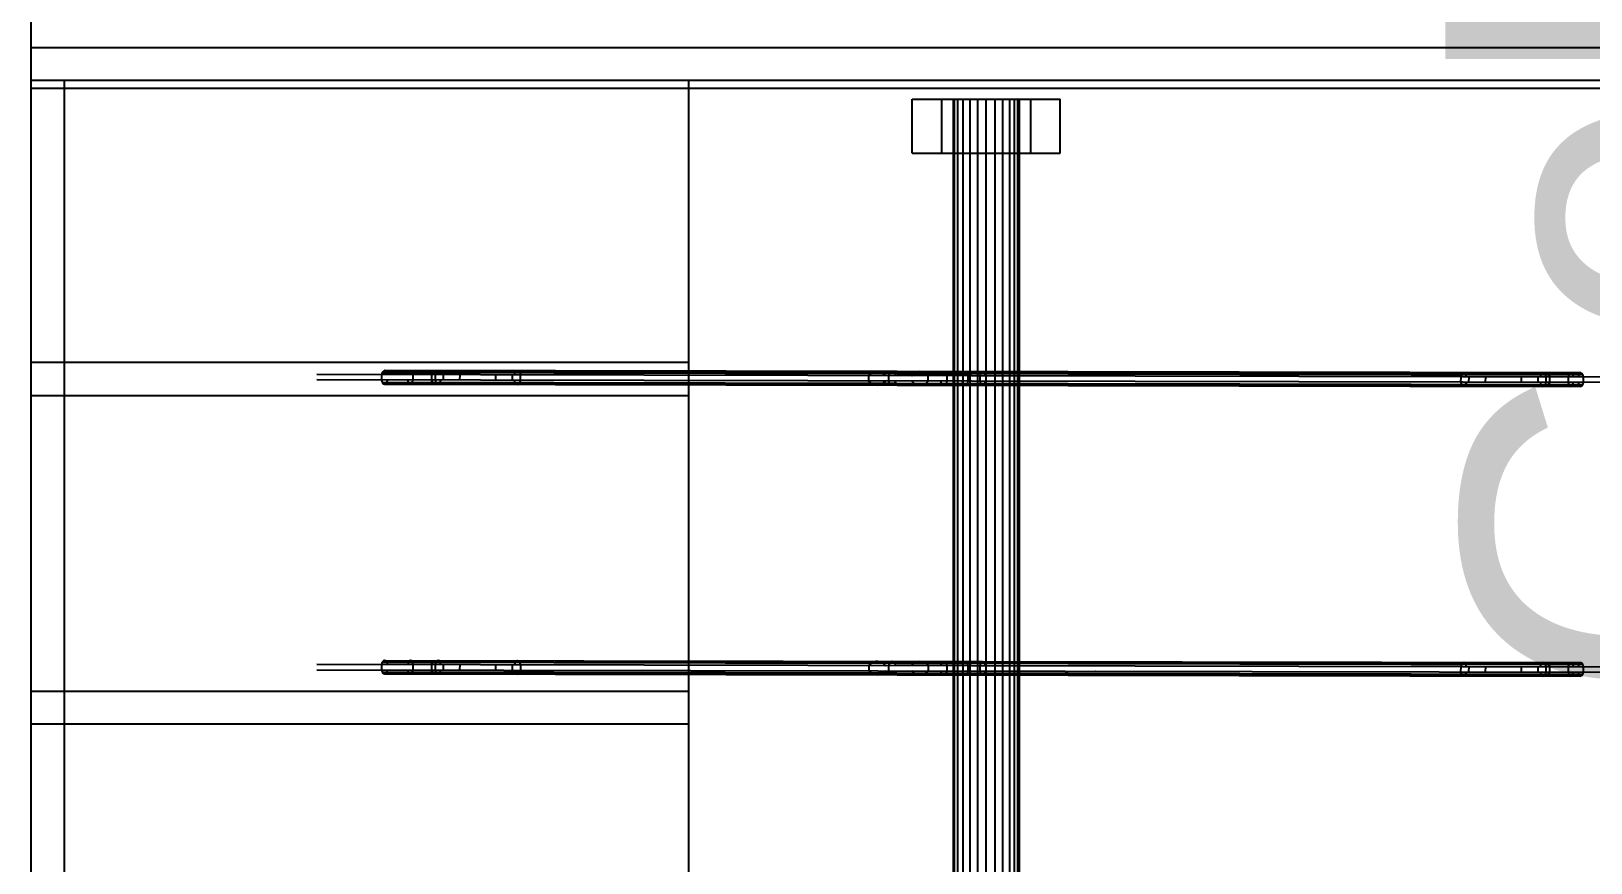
# Model space of a CAD drawing. Header units: inches. Extents: x 0 to 54693, y 0 to 31146.
# Drawn here: x 50653.2 to 51127.7, y 16095.1 to 16347.9 of the extents above; entities that cross this region are included whole.
import ezdxf

# ---------------------------------------------------------------- set-up
doc = ezdxf.new("R2010")
doc.units = ezdxf.units.IN
doc.header["$MEASUREMENT"] = 0
doc.layers.add('Added', color=3, linetype='Continuous')
doc.styles.get("Standard").update_dxf_attribs({"font": 'arial.ttf'})

msp = doc.modelspace()

# ---------------------------------------------------------------- linework, layer by layer
at = {"layer": 'Added', "linetype": 'Continuous', "lineweight": -2, "ltscale": 0.18}
for p, q in [((50653.23, 13843.54), (50653.23, 18243.35)), ((50653.23, 16342.94), (51253.23, 16342.94)), ((51253.23, 16332.94), (50653.23, 16332.94)), ((51234.23, 16330.53), (50653.23, 16330.53)), ((50663.23, 16332.94), (50663.23, 15353.24)), ((50853.23, 16332.94), (50853.23, 15353.24)), ((50921.23, 16310.87), (50921.23, 16327.32)), ((50921.23, 16327.32), (50966.23, 16327.32)), ((50930.23, 16310.87), (50930.23, 16327.32)), ((50933.73, 16327.32), (50933.73, 15373.18)), ((50934.07, 15373.18), (50934.07, 16327.32)), ((50935.07, 15373.18), (50935.07, 16327.32)), ((50936.66, 16327.32), (50936.66, 15373.18)), ((50938.73, 16327.32), (50938.73, 15373.18)), ((50941.14, 16327.32), (50941.14, 15373.18)), ((50943.73, 15373.18), (50943.73, 16327.32)), ((50946.32, 16327.32), (50946.32, 15373.18)), ((50948.73, 16327.32), (50948.73, 15373.18)), ((50950.8, 16327.32), (50950.8, 15373.18)), ((50952.39, 15373.18), (50952.39, 16327.32)), ((50953.39, 15373.18), (50953.39, 16327.32)), ((50953.73, 16327.32), (50953.73, 15373.18)), ((50957.23, 16327.32), (50957.23, 16310.87)), ((50966.23, 16310.87), (50966.23, 16327.32)), ((50921.23, 16310.87), (50966.23, 16310.87)), ((50853.23, 16247.21), (50653.23, 16247.21)), ((50760.75, 16244.73), (50760.36, 16244.58)), ((51124.64, 16244.04), (50760.75, 16244.73)), ((50761.13, 16244.58), (50760.75, 16244.73)), ((50768.58, 16244.71), (50768.25, 16244.56)), ((50768.9, 16244.56), (50768.58, 16244.71)), ((50775.13, 16244.55), (50775.17, 16244.7)), ((50775.17, 16244.7), (50775.2, 16244.55)), ((50776.99, 16244.7), (50776.63, 16244.55)), ((50777.35, 16244.55), (50776.99, 16244.7)), ((50801.18, 16244.65), (50800.82, 16244.5)), ((50801.18, 16244.65), (50801.54, 16244.5)), ((51150.06, 16241.12), (50740.08, 16241.89)), ((51150.07, 16242.76), (50740.09, 16243.53)), ((50759.77, 16243.49), (50759.76, 16241.85)), ((50759.76, 16241.85), (50760, 16241.2)), ((50760.02, 16244.15), (50759.77, 16243.49)), ((50760, 16241.2), (51125.22, 16240.51)), ((50760, 16241.2), (50760.34, 16240.76)), ((50760.36, 16244.58), (50760.02, 16244.15)), ((50760.02, 16244.15), (51125.23, 16243.46)), ((50760.34, 16240.76), (51124.94, 16240.08)), ((50760.34, 16240.76), (50760.72, 16240.61)), ((50760.36, 16244.58), (51124.96, 16243.89)), ((50760.72, 16240.61), (50761.11, 16240.76)), ((50760.72, 16240.61), (51124.62, 16239.93)), ((50761.11, 16240.76), (50761.45, 16241.19)), ((50761.47, 16244.15), (50761.13, 16244.58)), ((50761.45, 16241.19), (50761.7, 16241.85)), ((50761.71, 16243.49), (50761.47, 16244.15)), ((50767.75, 16241.83), (50767.95, 16241.18)), ((50767.97, 16244.13), (50767.76, 16243.48)), ((50767.95, 16241.18), (50768.23, 16240.75)), ((50768.25, 16244.56), (50767.97, 16244.13)), ((50768.23, 16240.75), (50768.56, 16240.6)), ((50768.56, 16240.6), (50768.88, 16240.75)), ((50768.88, 16240.75), (50769.17, 16241.18)), ((50769.18, 16244.13), (50768.9, 16244.56)), ((50769.17, 16241.18), (50769.38, 16241.83)), ((50769.38, 16243.48), (50769.18, 16244.13)), ((50769.38, 16241.83), (50769.38, 16243.48)), ((50775.07, 16241.82), (50775.08, 16243.47)), ((50775.09, 16241.17), (50775.07, 16241.82)), ((50775.08, 16243.47), (50775.1, 16244.12)), ((50775.11, 16240.74), (50775.09, 16241.17)), ((50775.1, 16244.12), (50775.13, 16244.55)), ((50775.15, 16240.59), (50775.11, 16240.74)), ((50775.18, 16240.74), (50775.15, 16240.59)), ((50775.21, 16241.17), (50775.18, 16240.74)), ((50775.2, 16244.55), (50775.23, 16244.12)), ((50775.23, 16241.82), (50775.21, 16241.17)), ((50775.23, 16244.12), (50775.24, 16243.47)), ((50776.08, 16243.46), (50776.07, 16241.82)), ((50776.07, 16241.82), (50776.3, 16241.16)), ((50776.31, 16244.12), (50776.08, 16243.46)), ((50776.3, 16241.16), (50776.61, 16240.73)), ((50776.63, 16244.55), (50776.31, 16244.12)), ((50776.61, 16240.73), (50776.97, 16240.58)), ((50776.97, 16240.58), (50777.33, 16240.73)), ((50777.33, 16240.73), (50777.65, 16241.16)), ((50777.67, 16244.12), (50777.35, 16244.55)), ((50777.65, 16241.16), (50777.88, 16241.82)), ((50777.89, 16243.46), (50777.67, 16244.12)), ((50778.61, 16241.81), (50778.61, 16243.46)), ((50783.58, 16243.45), (50783.57, 16241.81)), ((50794.57, 16241.78), (50794.58, 16243.43)), ((50799.54, 16243.42), (50799.53, 16241.78)), ((50800.48, 16241.12), (50800.26, 16241.77)), ((50800.27, 16243.42), (50800.5, 16244.07)), ((50800.48, 16241.12), (50800.8, 16240.69)), ((50800.5, 16244.07), (50800.82, 16244.5)), ((50800.8, 16240.69), (50801.16, 16240.54)), ((50801.16, 16240.54), (50801.52, 16240.69)), ((50801.84, 16241.12), (50801.52, 16240.69)), ((50801.52, 16240.69), (50801.84, 16241.12)), ((50801.54, 16244.5), (50801.85, 16244.07)), ((50801.84, 16241.12), (50802.07, 16241.77)), ((50801.85, 16244.07), (50802.08, 16243.42)), ((50802.07, 16241.77), (50802.08, 16243.42)), ((50908.07, 16241.57), (50908.08, 16243.22)), ((50908.7, 16240.92), (50908.07, 16241.57)), ((50908.08, 16243.22), (50908.71, 16243.87)), ((50908.7, 16240.92), (50909.56, 16240.49)), ((50909.59, 16244.3), (50908.71, 16243.87)), ((50909.56, 16240.49), (50910.56, 16240.33)), ((50909.59, 16244.3), (50910.58, 16244.45)), ((50910.56, 16240.33), (50911.56, 16240.48)), ((50910.58, 16244.45), (50911.58, 16244.29)), ((50912.44, 16240.91), (50911.56, 16240.48)), ((50911.58, 16244.29), (50912.45, 16243.86)), ((50912.44, 16240.91), (50913.07, 16241.56)), ((50913.08, 16243.21), (50912.45, 16243.86)), ((50914.11, 16241.56), (50914.12, 16243.21)), ((50914.37, 16240.91), (50914.11, 16241.56)), ((50914.12, 16243.21), (50914.38, 16243.86)), ((50914.72, 16240.48), (50914.37, 16240.91)), ((50914.38, 16243.86), (50914.74, 16244.29)), ((50915.13, 16240.33), (50914.72, 16240.48)), ((50914.74, 16244.29), (50915.15, 16244.44)), ((50915.53, 16240.47), (50915.13, 16240.33)), ((50915.15, 16244.44), (50915.56, 16244.29)), ((50915.89, 16240.9), (50915.53, 16240.47)), ((50915.56, 16244.29), (50915.91, 16243.86)), ((50916.15, 16241.56), (50915.89, 16240.9)), ((50915.91, 16243.86), (50916.16, 16243.2)), ((50921.07, 16241.55), (50921.26, 16241.55)), ((50921.07, 16241.55), (50921.7, 16240.89)), ((50921.71, 16243.85), (50921.08, 16243.19)), ((50921.27, 16243.19), (50921.08, 16243.19)), ((50921.7, 16240.89), (50922.56, 16240.46)), ((50921.71, 16243.85), (50922.59, 16244.27)), ((50922.56, 16240.46), (50923.56, 16240.31)), ((50923.58, 16244.42), (50922.59, 16244.27)), ((50923.56, 16240.31), (50924.56, 16240.46)), ((50924.58, 16244.27), (50923.58, 16244.42)), ((50924.56, 16240.46), (50925.44, 16240.88)), ((50925.45, 16243.84), (50924.58, 16244.27)), ((50926.07, 16241.54), (50925.44, 16240.88)), ((50925.45, 16243.84), (50926.08, 16243.18)), ((50926.07, 16241.54), (50926.08, 16243.18)), ((50930.18, 16240.88), (50929.96, 16241.53)), ((50929.97, 16243.18), (50930.2, 16243.83)), ((50930.5, 16240.45), (50930.18, 16240.88)), ((50930.2, 16243.83), (50930.52, 16244.26)), ((50930.86, 16240.3), (50930.5, 16240.45)), ((50930.52, 16244.26), (50930.88, 16244.41)), ((50931.22, 16240.44), (50930.86, 16240.3)), ((50930.88, 16244.41), (50931.24, 16244.26)), ((50931.54, 16240.87), (50931.22, 16240.44)), ((50931.24, 16244.26), (50931.55, 16243.83)), ((50931.77, 16241.53), (50931.54, 16240.87)), ((50931.55, 16243.83), (50931.78, 16243.17)), ((50931.78, 16243.17), (50931.77, 16241.53)), ((50936.74, 16240.86), (50936.54, 16241.52)), ((50936.55, 16243.16), (50936.75, 16243.82)), ((50937.01, 16240.43), (50936.74, 16240.86)), ((50936.75, 16243.82), (50937.03, 16244.25)), ((50937.33, 16240.28), (50937.01, 16240.43)), ((50937.03, 16244.25), (50937.35, 16244.4)), ((50937.65, 16240.43), (50937.33, 16240.28)), ((50937.35, 16244.4), (50937.67, 16244.25)), ((50937.93, 16240.86), (50937.65, 16240.43)), ((50937.67, 16244.25), (50937.94, 16243.82)), ((50938.13, 16241.52), (50937.93, 16240.86)), ((50937.94, 16243.82), (50938.14, 16243.16)), ((50938.14, 16243.16), (50938.13, 16241.52)), ((50941.92, 16241.51), (50941.93, 16243.15)), ((50942.11, 16240.85), (50941.92, 16241.51)), ((50941.93, 16243.15), (50942.12, 16243.81)), ((50942.37, 16240.42), (50942.11, 16240.85)), ((50942.12, 16243.81), (50942.39, 16244.24)), ((50942.67, 16240.27), (50942.37, 16240.42)), ((50942.39, 16244.24), (50942.69, 16244.39)), ((50942.97, 16240.42), (50942.67, 16240.27)), ((50942.69, 16244.39), (50942.99, 16244.24)), ((50943.24, 16240.85), (50942.97, 16240.42)), ((50942.99, 16244.24), (50943.25, 16243.81)), ((50943.43, 16241.51), (50943.24, 16240.85)), ((50943.25, 16243.81), (50943.44, 16243.15)), ((51088.08, 16242.88), (51088.07, 16241.23)), ((51088.07, 16241.23), (51088.29, 16240.58)), ((51088.31, 16243.53), (51088.08, 16242.88)), ((51088.29, 16240.58), (51088.61, 16240.15)), ((51088.31, 16243.53), (51088.63, 16243.96)), ((51088.63, 16243.96), (51088.31, 16243.53)), ((51088.61, 16240.15), (51088.97, 16240)), ((51088.99, 16244.11), (51088.63, 16243.96)), ((51088.97, 16240), (51089.33, 16240.15)), ((51089.35, 16243.96), (51088.99, 16244.11)), ((51089.65, 16240.58), (51089.33, 16240.15)), ((51089.33, 16240.15), (51089.65, 16240.58)), ((51089.35, 16243.96), (51089.66, 16243.53)), ((51089.88, 16241.23), (51089.65, 16240.58)), ((51089.65, 16240.58), (51089.88, 16241.23)), ((51089.89, 16242.88), (51089.66, 16243.53)), ((51090.6, 16241.23), (51090.61, 16242.87)), ((51095.58, 16242.87), (51095.57, 16241.22)), ((51106.57, 16241.2), (51106.58, 16242.84)), ((51111.54, 16242.84), (51111.53, 16241.19)), ((51112.26, 16241.19), (51112.48, 16240.53)), ((51112.5, 16243.49), (51112.27, 16242.83)), ((51112.48, 16240.53), (51112.8, 16240.1)), ((51112.82, 16243.92), (51112.5, 16243.49)), ((51112.8, 16240.1), (51113.16, 16239.95)), ((51113.18, 16244.07), (51112.82, 16243.92)), ((51113.16, 16239.95), (51113.52, 16240.1)), ((51113.54, 16243.92), (51113.18, 16244.07)), ((51113.52, 16240.1), (51113.84, 16240.53)), ((51113.85, 16243.49), (51113.54, 16243.92)), ((51113.84, 16240.53), (51114.07, 16241.19)), ((51114.08, 16242.83), (51113.85, 16243.49)), ((51114.07, 16241.19), (51114.08, 16242.83)), ((51114.91, 16242.83), (51114.94, 16243.48)), ((51114.92, 16240.53), (51114.91, 16241.18)), ((51114.95, 16240.1), (51114.92, 16240.53)), ((51114.94, 16243.48), (51114.97, 16243.91)), ((51114.98, 16239.95), (51114.95, 16240.1)), ((51114.97, 16243.91), (51115, 16244.06)), ((51115.01, 16240.1), (51114.98, 16239.95)), ((51115, 16244.06), (51115.03, 16243.91)), ((51115.04, 16240.53), (51115.01, 16240.1)), ((51115.03, 16243.91), (51115.06, 16243.48)), ((51115.07, 16241.18), (51115.04, 16240.53)), ((51115.06, 16243.48), (51115.08, 16242.83)), ((51115.08, 16242.83), (51115.07, 16241.18)), ((51120.77, 16242.82), (51120.76, 16241.17)), ((51120.76, 16241.17), (51120.96, 16240.52)), ((51120.97, 16243.47), (51120.77, 16242.82)), ((51120.96, 16240.52), (51121.23, 16240.09)), ((51121.25, 16243.9), (51120.97, 16243.47)), ((51121.23, 16240.09), (51121.55, 16239.94)), ((51121.57, 16244.05), (51121.25, 16243.9)), ((51121.55, 16239.94), (51121.87, 16240.09)), ((51121.89, 16243.9), (51121.57, 16244.05)), ((51121.87, 16240.09), (51122.14, 16240.52)), ((51122.16, 16243.47), (51121.89, 16243.9)), ((51122.14, 16240.52), (51122.35, 16241.17)), ((51122.36, 16242.82), (51122.16, 16243.47)), ((51123.84, 16241.17), (51124.03, 16240.51)), ((51124.05, 16243.47), (51123.85, 16242.81)), ((51124.03, 16240.51), (51124.31, 16240.08)), ((51124.33, 16243.9), (51124.05, 16243.47)), ((51124.31, 16240.08), (51124.62, 16239.93)), ((51124.64, 16244.04), (51124.33, 16243.9)), ((51124.62, 16239.93), (51124.94, 16240.08)), ((51124.96, 16243.89), (51124.64, 16244.04)), ((51124.94, 16240.08), (51125.22, 16240.51)), ((51125.23, 16243.46), (51124.96, 16243.89)), ((51125.22, 16240.51), (51125.42, 16241.16)), ((51125.43, 16242.81), (51125.23, 16243.46)), ((51125.42, 16241.16), (51125.43, 16242.81)), ((50653.23, 16237.21), (50853.23, 16237.21)), ((50740.09, 16155.44), (51150.07, 16154.68)), ((50759.77, 16155.41), (50759.76, 16153.76)), ((50760.02, 16156.06), (50759.77, 16155.41)), ((50760.36, 16156.49), (50760.02, 16156.06)), ((50760.02, 16156.06), (51125.23, 16155.38)), ((50760.75, 16156.64), (50760.36, 16156.49)), ((51124.96, 16155.81), (50760.36, 16156.49)), ((50761.13, 16156.49), (50760.75, 16156.64)), ((50760.75, 16156.64), (51124.64, 16155.96)), ((50761.47, 16156.06), (50761.13, 16156.49)), ((50761.71, 16155.4), (50761.47, 16156.06)), ((50767.97, 16156.05), (50767.76, 16155.39)), ((50768.25, 16156.47), (50767.97, 16156.05)), ((50768.58, 16156.62), (50768.25, 16156.47)), ((50768.9, 16156.47), (50768.58, 16156.62)), ((50769.18, 16156.04), (50768.9, 16156.47)), ((50769.38, 16155.39), (50769.18, 16156.04)), ((50769.38, 16153.74), (50769.38, 16155.39)), ((50775.07, 16153.73), (50775.08, 16155.38)), ((50775.08, 16155.38), (50775.1, 16156.03)), ((50775.1, 16156.03), (50775.13, 16156.46)), ((50775.13, 16156.46), (50775.17, 16156.61)), ((50775.17, 16156.61), (50775.2, 16156.46)), ((50775.2, 16156.46), (50775.23, 16156.03)), ((50775.23, 16156.03), (50775.24, 16155.38)), ((50776.08, 16155.38), (50776.07, 16153.73)), ((50776.31, 16156.03), (50776.08, 16155.38)), ((50776.63, 16156.46), (50776.31, 16156.03)), ((50776.99, 16156.61), (50776.63, 16156.46)), ((50777.35, 16156.46), (50776.99, 16156.61)), ((50777.67, 16156.03), (50777.35, 16156.46)), ((50777.89, 16155.37), (50777.67, 16156.03)), ((50778.61, 16153.73), (50778.61, 16155.37)), ((50783.58, 16155.36), (50783.57, 16153.72)), ((50794.57, 16153.7), (50794.58, 16155.34)), ((50799.54, 16155.33), (50799.53, 16153.69)), ((50800.5, 16155.98), (50800.27, 16155.33)), ((50800.5, 16155.98), (50800.82, 16156.41)), ((50800.82, 16156.41), (50800.5, 16155.98)), ((50800.82, 16156.41), (50801.18, 16156.56)), ((50801.18, 16156.56), (50800.82, 16156.41)), ((50801.18, 16156.56), (50801.54, 16156.41)), ((50801.85, 16155.98), (50801.54, 16156.41)), ((50802.08, 16155.33), (50801.85, 16155.98)), ((50802.08, 16155.33), (50802.07, 16153.68)), ((50908.08, 16155.13), (50908.07, 16153.48)), ((50908.71, 16155.78), (50908.08, 16155.13)), ((50909.59, 16156.21), (50908.71, 16155.78)), ((50910.58, 16156.36), (50909.59, 16156.21)), ((50910.58, 16156.36), (50911.58, 16156.21)), ((50912.45, 16155.77), (50911.58, 16156.21)), ((50913.08, 16155.12), (50912.45, 16155.77)), ((50913.08, 16155.12), (50913.36, 16155.12)), ((50914.11, 16153.47), (50914.12, 16155.12)), ((50914.12, 16155.12), (50914.38, 16155.77)), ((50914.38, 16155.77), (50914.74, 16156.2)), ((50914.74, 16156.2), (50915.15, 16156.35)), ((50915.15, 16156.35), (50915.56, 16156.2)), ((50915.56, 16156.2), (50915.91, 16155.77)), ((50915.91, 16155.77), (50916.16, 16155.11)), ((50921.71, 16155.76), (50921.08, 16155.1)), ((50921.27, 16155.1), (50921.08, 16155.1)), ((50922.59, 16156.19), (50921.71, 16155.76)), ((50922.59, 16156.19), (50923.58, 16156.33)), ((50924.58, 16156.18), (50923.58, 16156.33)), ((50924.58, 16156.18), (50925.45, 16155.75)), ((50926.08, 16155.09), (50925.45, 16155.75)), ((50926.08, 16155.09), (50926.07, 16153.45)), ((50929.97, 16155.09), (50930.2, 16155.74)), ((50930.2, 16155.74), (50930.52, 16156.17)), ((50930.52, 16156.17), (50930.88, 16156.32)), ((50930.88, 16156.32), (50931.24, 16156.17)), ((50931.24, 16156.17), (50931.55, 16155.74)), ((50931.55, 16155.74), (50931.78, 16155.08)), ((50931.78, 16155.08), (50931.77, 16153.44)), ((50936.55, 16155.08), (50936.75, 16155.73)), ((50936.75, 16155.73), (50937.03, 16156.16)), ((50937.03, 16156.16), (50937.35, 16156.31)), ((50937.35, 16156.31), (50937.67, 16156.16)), ((50937.67, 16156.16), (50937.94, 16155.73)), ((50937.94, 16155.73), (50938.14, 16155.07)), ((50938.14, 16155.07), (50938.13, 16153.43)), ((50941.92, 16153.42), (50941.93, 16155.07)), ((50941.93, 16155.07), (50942.12, 16155.72)), ((50942.12, 16155.72), (50942.39, 16156.15)), ((50942.39, 16156.15), (50942.69, 16156.3)), ((50942.69, 16156.3), (50942.99, 16156.15)), ((50942.99, 16156.15), (50943.25, 16155.72)), ((50943.25, 16155.72), (50943.44, 16155.06)), ((51088.08, 16154.79), (51088.07, 16153.15)), ((51088.31, 16155.45), (51088.08, 16154.79)), ((51088.31, 16155.45), (51088.63, 16155.87)), ((51088.63, 16155.87), (51088.99, 16156.02)), ((51088.99, 16156.02), (51088.63, 16155.87)), ((51089.35, 16155.87), (51088.99, 16156.02)), ((51089.35, 16155.87), (51089.66, 16155.44)), ((51089.89, 16154.79), (51089.66, 16155.44)), ((51090.6, 16153.14), (51090.61, 16154.79)), ((51095.58, 16154.78), (51095.57, 16153.13)), ((51106.57, 16153.11), (51106.58, 16154.76)), ((51111.54, 16154.75), (51111.53, 16153.1)), ((51112.5, 16155.4), (51112.27, 16154.75)), ((51112.82, 16155.83), (51112.5, 16155.4)), ((51113.18, 16155.98), (51112.82, 16155.83)), ((51113.54, 16155.83), (51113.18, 16155.98)), ((51113.85, 16155.4), (51113.54, 16155.83)), ((51114.08, 16154.74), (51113.85, 16155.4)), ((51114.07, 16153.1), (51114.08, 16154.74)), ((51114.91, 16154.74), (51114.94, 16155.4)), ((51114.94, 16155.4), (51114.97, 16155.82)), ((51114.97, 16155.82), (51115, 16155.97)), ((51115, 16155.97), (51115.03, 16155.82)), ((51115.03, 16155.82), (51115.06, 16155.4)), ((51115.06, 16155.4), (51115.08, 16154.74)), ((51115.08, 16154.74), (51115.07, 16153.1)), ((51120.77, 16154.73), (51120.76, 16153.09)), ((51120.97, 16155.38), (51120.77, 16154.73)), ((51121.25, 16155.81), (51120.97, 16155.38)), ((51121.57, 16155.96), (51121.25, 16155.81)), ((51121.89, 16155.81), (51121.57, 16155.96)), ((51122.16, 16155.38), (51121.89, 16155.81)), ((51122.36, 16154.73), (51122.16, 16155.38)), ((51124.05, 16155.38), (51123.85, 16154.72)), ((51124.33, 16155.81), (51124.05, 16155.38)), ((51124.64, 16155.96), (51124.33, 16155.81)), ((51124.96, 16155.81), (51124.64, 16155.96)), ((51125.23, 16155.38), (51124.96, 16155.81)), ((51125.43, 16154.72), (51125.23, 16155.38)), ((51125.42, 16153.08), (51125.43, 16154.72)), ((50740.08, 16153.8), (51150.06, 16153.03)), ((50759.76, 16153.76), (50760, 16153.11)), ((50760, 16153.11), (51125.22, 16152.42)), ((50760, 16153.11), (50760.34, 16152.68)), ((51124.94, 16151.99), (50760.34, 16152.68)), ((50760.34, 16152.68), (50760.72, 16152.53)), ((50760.72, 16152.53), (50761.11, 16152.68)), ((50760.72, 16152.53), (51124.62, 16151.84)), ((50761.11, 16152.68), (50761.45, 16153.1)), ((50761.45, 16153.1), (50761.7, 16153.76)), ((50767.75, 16153.75), (50767.95, 16153.09)), ((50767.95, 16153.09), (50768.23, 16152.66)), ((50768.23, 16152.66), (50768.56, 16152.51)), ((50768.56, 16152.51), (50768.88, 16152.66)), ((50768.88, 16152.66), (50769.17, 16153.09)), ((50769.17, 16153.09), (50769.38, 16153.74)), ((50775.09, 16153.08), (50775.07, 16153.73)), ((50775.11, 16152.65), (50775.09, 16153.08)), ((50775.15, 16152.5), (50775.11, 16152.65)), ((50775.18, 16152.65), (50775.15, 16152.5)), ((50775.21, 16153.08), (50775.18, 16152.65)), ((50775.23, 16153.73), (50775.21, 16153.08)), ((50776.07, 16153.73), (50776.3, 16153.08)), ((50776.3, 16153.08), (50776.61, 16152.65)), ((50776.61, 16152.65), (50776.97, 16152.5)), ((50776.97, 16152.5), (50777.33, 16152.64)), ((50777.33, 16152.64), (50777.65, 16153.07)), ((50777.65, 16153.07), (50777.88, 16153.73)), ((50800.26, 16153.69), (50800.48, 16153.03)), ((50800.8, 16152.6), (50800.48, 16153.03)), ((50801.16, 16152.45), (50800.8, 16152.6)), ((50801.16, 16152.45), (50801.52, 16152.6)), ((50801.52, 16152.6), (50801.84, 16153.03)), ((50801.84, 16153.03), (50802.07, 16153.68)), ((50908.07, 16153.48), (50908.7, 16152.83)), ((50908.7, 16152.83), (50909.56, 16152.4)), ((50910.56, 16152.25), (50909.56, 16152.4)), ((50910.56, 16152.25), (50911.56, 16152.39)), ((50912.44, 16152.82), (50911.56, 16152.39)), ((50911.56, 16152.39), (50912.44, 16152.82)), ((50913.07, 16153.47), (50912.44, 16152.82)), ((50914.37, 16152.82), (50914.11, 16153.47)), ((50914.72, 16152.39), (50914.37, 16152.82)), ((50915.13, 16152.24), (50914.72, 16152.39)), ((50915.53, 16152.39), (50915.13, 16152.24)), ((50915.89, 16152.81), (50915.53, 16152.39)), ((50916.15, 16153.47), (50915.89, 16152.81)), ((50921.7, 16152.8), (50921.07, 16153.46)), ((50921.7, 16152.8), (50922.56, 16152.37)), ((50923.56, 16152.22), (50922.56, 16152.37)), ((50924.56, 16152.37), (50923.56, 16152.22)), ((50924.56, 16152.37), (50925.44, 16152.8)), ((50925.44, 16152.8), (50924.56, 16152.37)), ((50925.44, 16152.8), (50926.07, 16153.45)), ((50930.18, 16152.79), (50929.96, 16153.44)), ((50930.5, 16152.36), (50930.18, 16152.79)), ((50930.86, 16152.21), (50930.5, 16152.36)), ((50931.22, 16152.36), (50930.86, 16152.21)), ((50931.54, 16152.79), (50931.22, 16152.36)), ((50931.77, 16153.44), (50931.54, 16152.79)), ((50936.74, 16152.78), (50936.54, 16153.43)), ((50937.01, 16152.35), (50936.74, 16152.78)), ((50937.33, 16152.2), (50937.01, 16152.35)), ((50937.65, 16152.34), (50937.33, 16152.2)), ((50937.93, 16152.77), (50937.65, 16152.34)), ((50938.13, 16153.43), (50937.93, 16152.77)), ((50942.11, 16152.77), (50941.92, 16153.42)), ((50942.37, 16152.34), (50942.11, 16152.77)), ((50942.67, 16152.19), (50942.37, 16152.34)), ((50942.97, 16152.33), (50942.67, 16152.19)), ((50943.24, 16152.76), (50942.97, 16152.33)), ((50943.43, 16153.42), (50943.24, 16152.76)), ((50976.84, 16153.35), (50977.03, 16153.35)), ((51088.29, 16152.49), (51088.07, 16153.15)), ((51088.61, 16152.06), (51088.29, 16152.49)), ((51088.29, 16152.49), (51088.61, 16152.06)), ((51088.61, 16152.06), (51088.97, 16151.91)), ((51088.97, 16151.91), (51089.33, 16152.06)), ((51089.65, 16152.49), (51089.33, 16152.06)), ((51089.65, 16152.49), (51089.88, 16153.14)), ((51112.26, 16153.1), (51112.48, 16152.45)), ((51112.48, 16152.45), (51112.8, 16152.02)), ((51112.8, 16152.02), (51113.16, 16151.87)), ((51113.16, 16151.87), (51113.52, 16152.01)), ((51113.52, 16152.01), (51113.84, 16152.44)), ((51113.84, 16152.44), (51114.07, 16153.1)), ((51114.92, 16152.44), (51114.91, 16153.1)), ((51114.95, 16152.01), (51114.92, 16152.44)), ((51114.98, 16151.86), (51114.95, 16152.01)), ((51115.01, 16152.01), (51114.98, 16151.86)), ((51115.04, 16152.44), (51115.01, 16152.01)), ((51115.07, 16153.1), (51115.04, 16152.44)), ((51120.76, 16153.09), (51120.96, 16152.43)), ((51120.96, 16152.43), (51121.23, 16152)), ((51121.23, 16152), (51121.55, 16151.85)), ((51121.55, 16151.85), (51121.87, 16152)), ((51121.87, 16152), (51122.14, 16152.43)), ((51122.14, 16152.43), (51122.35, 16153.08)), ((51123.84, 16153.08), (51124.03, 16152.42)), ((51124.03, 16152.42), (51124.31, 16151.99)), ((51124.31, 16151.99), (51124.62, 16151.84)), ((51124.62, 16151.84), (51124.94, 16151.99)), ((51124.94, 16151.99), (51125.22, 16152.42)), ((51125.22, 16152.42), (51125.42, 16153.08)), ((50853.23, 16147.21), (50653.23, 16147.21)), ((50853.23, 16137.21), (50653.23, 16137.21))]:
    msp.add_line(p, q, dxfattribs=at)

# ---------------------------------------------------------------- texts
at = {"layer": 'Added'}
msp.add_text('Geländer', height=100, rotation=90, dxfattribs=at).set_placement((51188.69, 16143.74))

doc.saveas('drawing.dxf')
